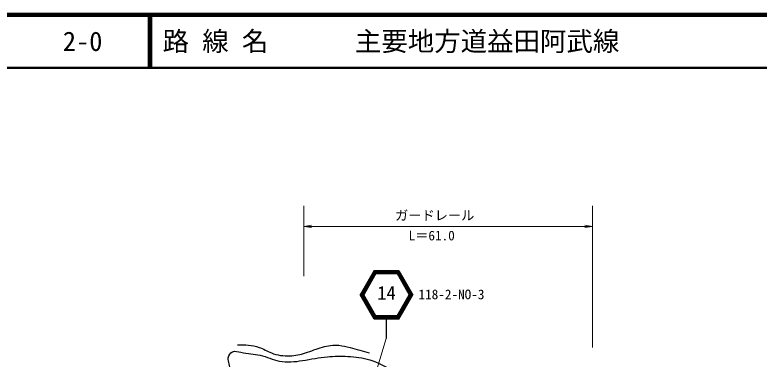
# Model space of a CAD drawing. Units: millimetres, scale not verified. Extents: x 40000 to 680000, y 20000 to 380000.
# Drawn here: x 152453 to 293159, y 314821 to 380000 of the extents above; entities that cross this region are included whole.
import ezdxf
from ezdxf.enums import TextEntityAlignment as Align

# ---------------------------------------------------------------- set-up
doc = ezdxf.new("R2010")
doc.units = ezdxf.units.MM
doc.header["$LTSCALE"] = 1000
for name, color, linetype, lineweight in [('M-BGD', 7, 'Continuous', 25), ('M-BGD-RSTR', 7, 'Continuous', 13), ('M-STR-STRC', 7, 'Continuous', 25), ('M-TTL', 2, 'Continuous', 140), ('M-TTL-LINE', 7, 'Continuous', 50)]:
    doc.layers.add(name, color=color, linetype=linetype, lineweight=lineweight)
doc.layers.add('M-TTL-TXT', color=7, linetype='Continuous')
doc.styles.add('ＭＳ ゴシック', font='')
doc.styles.add('ＭＳ 明朝', font='')
doc.styles.get('ＭＳ ゴシック').set_extended_font_data('MS Gothic')
doc.styles.get('ＭＳ 明朝').set_extended_font_data('MS Mincho')

# ---------------------------------------------------------------- blocks, each defined once
blk = doc.blocks.new('open_arrow')
at = {"color": 0, "linetype": 'Continuous', "lineweight": -2}
blk.add_lwpolyline([(7.5, 1.25), (0, 0), (7.5, -1.25)], dxfattribs=at)

msp = doc.modelspace()

# ---------------------------------------------------------------- linework, layer by layer
at = {"layer": 'M-BGD'}
for points, knots in [([(194522, 317553), (195934, 317534), (197346, 317514), (198626, 317054), (199418, 316769), (200159, 316316), (200955, 316000), (202057, 315564), (203264, 315391), (204449, 315446), (205451, 315492), (206437, 315700), (207388, 316000), (208470, 316342), (209505, 316803), (210604, 317109), (211614, 317391), (212676, 317541), (213710, 317442), (214423, 317374), (215121, 317187), (215817, 316999), (217043, 316667), (218260, 316334), (219477, 316000)], [0, 0, 0, 0, 1, 1, 1, 2, 2, 2, 3, 3, 3, 4, 4, 4, 5, 5, 5, 6, 6, 6, 7, 7, 7, 8, 8, 8, 8]), ([(181268, 309179), (182300, 309175), (183332, 309172), (184374, 309235), (185903, 309327), (187453, 309564), (188866, 310011), (189834, 310318), (190738, 310723), (191694, 311342), (192318, 311746), (192965, 312241), (193080, 312839), (193207, 313495), (192696, 314276), (192803, 315058), (192870, 315547), (193179, 316037), (193579, 316222), (194041, 316435), (194624, 316243), (195188, 316111), (196482, 315810), (197673, 315830), (198848, 315557), (200044, 315278), (201224, 314694), (202452, 314448), (203880, 314161), (205373, 314329), (206833, 314558), (208422, 314808), (209972, 315132), (211547, 315279), (212811, 315398), (214091, 315404), (215374, 315335), (216803, 315258), (218236, 315088), (219588, 314669), (221036, 314221), (222392, 313488), (223748, 312784), (224616, 312332), (225485, 311893), (226354, 311453)], [0, 0, 0, 0, 1, 1, 1, 2, 2, 2, 3, 3, 3, 4, 4, 4, 5, 5, 5, 6, 6, 6, 7, 7, 7, 8, 8, 8, 9, 9, 9, 10, 10, 10, 11, 11, 11, 12, 12, 12, 13, 13, 13, 14, 14, 14, 15, 15, 15, 15])]:
    msp.add_open_spline(points, degree=3, knots=knots, dxfattribs=at)
at = {"layer": 'M-BGD-RSTR'}
for p, q in [((207104, 330521), (207104, 343840)), ((261670, 343840), (261670, 317023)), ((207104, 339957), (261670, 339957)), ((222668, 318716), (218025, 303435))]:
    msp.add_line(p, q, dxfattribs=at)
at = {"layer": 'M-STR-STRC'}
for p, q in [((220370, 331616), (217715, 327016)), ((220457, 331466), (217888, 327016)), ((220544, 331316), (218061, 327016)), ((220630, 331166), (218234, 327016)), ((220717, 331016), (218407, 327016)), ((220370, 331616), (225063, 331616)), ((220457, 331466), (224977, 331466)), ((220544, 331316), (224890, 331316)), ((220630, 331166), (224803, 331166)), ((220717, 331016), (224717, 331016)), ((224717, 331016), (227026, 327016)), ((224803, 331166), (227199, 327016)), ((224890, 331316), (227373, 327016)), ((224977, 331466), (227546, 327016)), ((225063, 331616), (227719, 327016)), ((220370, 322416), (217715, 327016)), ((220457, 322566), (217888, 327016)), ((220544, 322716), (218061, 327016)), ((220630, 322866), (218234, 327016)), ((220717, 323016), (218407, 327016)), ((224717, 323016), (227026, 327016)), ((224803, 322866), (227199, 327016)), ((224890, 322716), (227373, 327016)), ((224977, 322566), (227546, 327016)), ((225063, 322416), (227719, 327016)), ((225063, 322416), (220370, 322416)), ((224977, 322566), (220457, 322566)), ((224890, 322716), (220544, 322716)), ((224803, 322866), (220630, 322866)), ((224717, 323016), (220717, 323016)), ((222668, 322416), (222668, 318716))]:
    msp.add_line(p, q, dxfattribs=at)
at = {"layer": 'M-TTL'}
msp.add_line((680000, 380000), (40000, 380000), dxfattribs=at)
at = {"layer": 'M-TTL-LINE'}
for p, q in [((177750, 380000), (177750, 370000)), ((178250, 380000), (178250, 370000)), ((40000, 370000), (680000, 370000))]:
    msp.add_line(p, q, dxfattribs=at)

# ---------------------------------------------------------------- block references
at = {"layer": 'M-BGD-RSTR', "xscale": 193, "yscale": 193}
msp.add_blockref('open_arrow', (207104, 339957), dxfattribs=at)
at = {"layer": 'M-BGD-RSTR', "xscale": 193, "yscale": 193, "rotation": 180}
msp.add_blockref('open_arrow', (261670, 339957), dxfattribs=at)

# ---------------------------------------------------------------- texts
at = {"layer": 'M-BGD-RSTR', "style": 'ＭＳ ゴシック'}
for s, p in [('ガードレール', (224326, 340571)), ('L＝61.0', (226883, 336751))]:
    msp.add_text(s, height=1833, dxfattribs=at).set_placement(p, align=Align.BOTTOM_LEFT)
at = {"layer": 'M-STR-STRC'}
for s, height, style, p in [('14', 2566, 'ＭＳ 明朝', (220967, 325315)), ('118-2-NO-3', 1833, 'ＭＳ ゴシック', (228760, 325612))]:
    msp.add_text(s, height=height, dxfattribs=dict(at, style=style)).set_placement(p, align=Align.BOTTOM_LEFT)
at = {"layer": 'M-TTL-TXT', "style": 'ＭＳ ゴシック'}
for s, p in [('路 線 名', (180380, 375000)), ('主要地方道益田阿武線', (216734, 375000)), ('2-0', (161521, 375000))]:
    msp.add_text(s, height=3666, dxfattribs=at).set_placement(p, align=Align.MIDDLE_LEFT)

doc.saveas('drawing.dxf')
